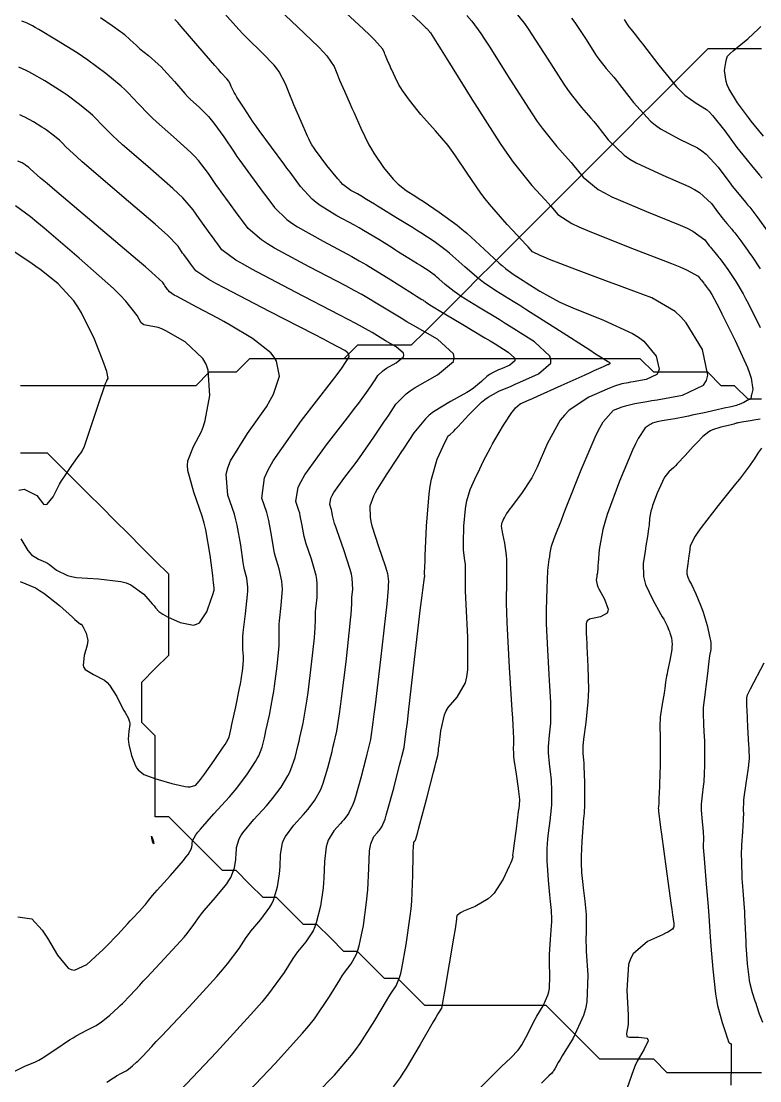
# Model space of a CAD drawing. Header units: metres. Extents: x 837475 to 838479, y 1189012 to 1191015.
# Drawn here: x 837510.2 to 837565, y 1190522.4 to 1190601 of the extents above; entities that cross this region are included whole.
import ezdxf

# ---------------------------------------------------------------- set-up
doc = ezdxf.new("R2010")
doc.units = ezdxf.units.M
doc.header["$LTSCALE"] = 0.3
for name, color, linetype in [('COTAS 10', 1, 'Continuous'), ('COTAS INT', 252, 'Continuous'), ('DRENAJE', 5, 'Continuous')]:
    doc.layers.add(name, color=color, linetype=linetype)

msp = doc.modelspace()

# ---------------------------------------------------------------- linework, layer by layer
at = {"layer": 'COTAS 10'}
for points, elevation in [([(837544.258, 1190521.907), (837545.322, 1190522.965), (837545.573, 1190523.209), (837545.806, 1190523.433), (837546.49, 1190524.068), (837547.025, 1190524.645), (837547.164, 1190524.832), (837547.298, 1190525.031), (837547.748, 1190525.848), (837548.18, 1190526.715), (837548.302, 1190526.945), (837548.426, 1190527.17), (837548.883, 1190527.948), (837549.243, 1190528.74), (837549.306, 1190528.975), (837549.353, 1190529.216), (837549.386, 1190530.144), (837549.351, 1190531.153), (837549.354, 1190531.445), (837549.362, 1190531.743), (837549.439, 1190532.868), (837549.516, 1190533.905), (837549.526, 1190534.148), (837549.53, 1190534.372), (837549.5, 1190535.02), (837549.428, 1190535.683), (837549.405, 1190535.916), (837549.381, 1190536.17), (837549.283, 1190537.267), (837549.205, 1190538.381), (837549.193, 1190538.646), (837549.185, 1190538.892), (837549.192, 1190539.623), (837549.245, 1190540.305), (837549.266, 1190540.52), (837549.291, 1190540.746), (837549.402, 1190541.658), (837549.503, 1190542.602), (837549.52, 1190542.849), (837549.533, 1190543.089), (837549.541, 1190543.904), (837549.5, 1190544.683), (837549.481, 1190544.9), (837549.459, 1190545.118), (837549.355, 1190545.912), (837549.28, 1190546.722), (837549.277, 1190546.951), (837549.281, 1190547.181), (837549.358, 1190548.028), (837549.448, 1190548.922), (837549.461, 1190549.182), (837549.469, 1190549.447), (837549.451, 1190550.447), (837549.384, 1190551.677), (837549.36, 1190552.087), (837549.335, 1190552.526), (837549.225, 1190554.362), (837549.142, 1190556.3), (837549.134, 1190556.805), (837549.131, 1190557.294), (837549.173, 1190558.945), (837549.246, 1190560.216), (837549.264, 1190560.467), (837549.28, 1190560.673), (837549.329, 1190561.051), (837549.366, 1190561.183), (837549.374, 1190561.234), (837549.382, 1190561.292), (837549.405, 1190561.554), (837549.473, 1190561.931), (837549.509, 1190562.062), (837549.554, 1190562.205), (837549.777, 1190562.814), (837550.238, 1190563.983), (837550.432, 1190564.478), (837550.655, 1190565.047), (837551.701, 1190567.723), (837552.822, 1190570.322), (837553.092, 1190570.843), (837553.345, 1190571.279), (837554.115, 1190572.133), (837554.755, 1190572.388), (837554.927, 1190572.446), (837555.096, 1190572.497), (837555.687, 1190572.635), (837556.58, 1190572.79), (837556.94, 1190572.853), (837557.348, 1190572.924), (837559.23, 1190573.254), (837560.795, 1190574.01), (837561.005, 1190574.351), (837561.117, 1190574.748), (837560.714, 1190576.659), (837559.507, 1190578.631), (837559.113, 1190579.068), (837558.694, 1190579.458), (837556.962, 1190580.47), (837554.948, 1190581.219), (837554.351, 1190581.442), (837553.736, 1190581.672), (837551.37, 1190582.562), (837549.361, 1190583.334), (837548.971, 1190583.49), (837548.653, 1190583.621), (837548.104, 1190583.886), (837547.767, 1190584.262), (837547.582, 1190584.463), (837547.357, 1190584.706), (837546.213, 1190585.933), (837544.906, 1190587.428), (837544.579, 1190587.839), (837544.266, 1190588.25), (837543.26, 1190589.725), (837542.345, 1190591.103), (837542.089, 1190591.453), (837541.833, 1190591.788), (837540.899, 1190592.886), (837540.031, 1190593.845), (837539.815, 1190594.094), (837539.61, 1190594.335), (837538.96, 1190595.144), (837538.445, 1190595.869), (837538.324, 1190596.058), (837538.214, 1190596.24), (837537.896, 1190596.855), (837537.657, 1190597.399), (837537.596, 1190597.537), (837537.537, 1190597.67), (837537.343, 1190598.103), (837537.181, 1190598.473), (837537.143, 1190598.565), (837537.106, 1190598.653), (837536.997, 1190598.934), (837536.371, 1190599.64), (837536.008, 1190599.995), (837535.564, 1190600.42), (837533.276, 1190602.533)], 1560), ([(837516.511, 1190522.269), (837516.998, 1190522.602), (837517.12, 1190522.678), (837517.237, 1190522.748), (837517.61, 1190522.942), (837517.94, 1190523.116), (837518.029, 1190523.172), (837518.118, 1190523.232), (837518.429, 1190523.478), (837518.726, 1190523.75), (837518.805, 1190523.827), (837518.883, 1190523.903), (837519.152, 1190524.184), (837519.842, 1190524.921), (837520.184, 1190525.285), (837520.592, 1190525.719), (837522.611, 1190527.862), (837524.669, 1190530.106), (837525.101, 1190530.602), (837525.474, 1190531.044), (837526.323, 1190532.19), (837526.85, 1190533.002), (837527.019, 1190533.234), (837527.199, 1190533.468), (837527.935, 1190534.339), (837528.614, 1190535.252), (837528.758, 1190535.513), (837528.883, 1190535.777), (837529.176, 1190536.762), (837529.313, 1190537.744), (837529.34, 1190538.007), (837529.362, 1190538.266), (837529.4, 1190539.168), (837529.557, 1190540.035), (837529.654, 1190540.271), (837529.773, 1190540.506), (837530.399, 1190541.344), (837531.108, 1190542.131), (837531.281, 1190542.334), (837531.443, 1190542.531), (837531.942, 1190543.19), (837532.355, 1190543.936), (837532.462, 1190544.189), (837532.567, 1190544.461), (837532.918, 1190545.61), (837533.22, 1190546.802), (837533.293, 1190547.102), (837533.361, 1190547.389), (837533.569, 1190548.316), (837533.784, 1190549.618), (837533.856, 1190550.141), (837533.934, 1190550.735), (837534.261, 1190553.468), (837534.548, 1190556.071), (837534.6, 1190556.584), (837534.641, 1190557.005), (837534.691, 1190557.773), (837534.686, 1190558.043), (837534.693, 1190558.151), (837534.703, 1190558.272), (837534.769, 1190558.828), (837534.72, 1190559.675), (837534.658, 1190559.98), (837534.574, 1190560.316), (837534.098, 1190561.783), (837533.597, 1190563.188), (837533.498, 1190563.485), (837533.416, 1190563.741), (837533.263, 1190564.332), (837533.206, 1190564.657), (837533.185, 1190564.745), (837533.16, 1190564.833), (837533.052, 1190565.144), (837533.135, 1190565.624), (837533.232, 1190565.819), (837533.361, 1190566.041), (837534.093, 1190567.066), (837535.008, 1190568.266), (837535.253, 1190568.599), (837535.493, 1190568.932), (837536.329, 1190570.136), (837537.072, 1190571.245), (837537.254, 1190571.519), (837537.425, 1190571.778), (837537.959, 1190572.591), (837538.716, 1190573.36), (837539.028, 1190573.591), (837539.385, 1190573.83), (837541.046, 1190574.758), (837542.232, 1190575.76), (837542.29, 1190576.046), (837542.231, 1190576.335), (837541.039, 1190577.41), (837539.228, 1190578.444), (837538.778, 1190578.708), (837538.351, 1190578.962), (837536.997, 1190579.796), (837535.423, 1190580.724), (837534.858, 1190581.036), (837534.237, 1190581.373), (837531.529, 1190582.788), (837528.964, 1190584.178), (837528.434, 1190584.499), (837527.982, 1190584.791), (837527, 1190585.617), (837526.498, 1190586.297), (837526.348, 1190586.499), (837526.195, 1190586.706), (837525.603, 1190587.501), (837524.989, 1190588.347), (837524.821, 1190588.586), (837524.654, 1190588.827), (837524.059, 1190589.715), (837523.304, 1190590.679), (837523.036, 1190590.967), (837522.743, 1190591.265), (837521.471, 1190592.419), (837520.194, 1190593.541), (837519.897, 1190593.818), (837519.625, 1190594.081), (837518.847, 1190594.911), (837518.103, 1190595.699), (837517.851, 1190595.935), (837517.581, 1190596.179), (837516.44, 1190597.124), (837515.106, 1190598.113), (837514.713, 1190598.383), (837514.309, 1190598.653), (837512.767, 1190599.615), (837511.457, 1190600.388), (837511.2, 1190600.538), (837510.989, 1190600.66), (837510.61, 1190600.868), (837510.344, 1190600.968), (837510.205, 1190601.021)], 1550), ([(837554.896, 1190601.135), (837555.141, 1190600.754), (837555.199, 1190600.669), (837555.253, 1190600.593), (837555.414, 1190600.392), (837555.81, 1190599.899), (837556.013, 1190599.639), (837556.256, 1190599.325), (837557.469, 1190597.744), (837558.793, 1190596.139), (837559.106, 1190595.81), (837559.395, 1190595.531), (837560.246, 1190594.941), (837560.997, 1190594.463), (837561.224, 1190594.255), (837561.46, 1190594.014), (837562.378, 1190592.869), (837563.269, 1190591.649), (837563.488, 1190591.361), (837563.694, 1190591.095), (837564.337, 1190590.312), (837564.948, 1190589.584), (837565.134, 1190589.353)], 1570), ([(837509.984, 1190566.199), (837510.386, 1190566.271), (837511.317, 1190565.813), (837511.824, 1190565.179), (837511.958, 1190565.139), (837512.089, 1190565.158), (837512.538, 1190565.718), (837513.012, 1190566.649), (837513.159, 1190566.902), (837513.314, 1190567.153), (837513.927, 1190568.043), (837514.471, 1190568.796), (837514.582, 1190568.961), (837514.675, 1190569.107), (837514.865, 1190569.476), (837515.032, 1190569.989), (837515.11, 1190570.226), (837515.202, 1190570.504), (837515.65, 1190571.848), (837516.095, 1190573.176), (837516.185, 1190573.444), (837516.261, 1190573.669), (837516.415, 1190574.119), (837516.481, 1190574.277), (837516.501, 1190574.318), (837516.522, 1190574.357), (837516.604, 1190574.486), (837516.501, 1190575.008), (837516.405, 1190575.295), (837516.28, 1190575.643), (837515.586, 1190577.412), (837514.636, 1190579.363), (837514.35, 1190579.825), (837514.055, 1190580.253), (837512.905, 1190581.518), (837511.631, 1190582.541), (837511.256, 1190582.818), (837510.873, 1190583.091), (837509.409, 1190584.052)], 1540)]:
    msp.add_lwpolyline(points, dxfattribs=dict(at, elevation=elevation))
at = {"layer": 'COTAS INT'}
for points, elevation in [([(837532.087, 1190521.456), (837533.393, 1190522.787), (837534.661, 1190524.266), (837534.991, 1190524.7), (837535.312, 1190525.145), (837536.396, 1190526.843), (837537.263, 1190528.313), (837537.448, 1190528.614), (837537.609, 1190528.871), (837537.989, 1190529.416), (837538.239, 1190530.036), (837538.318, 1190530.341), (837538.401, 1190530.702), (837538.735, 1190532.484), (837539.028, 1190534.584), (837539.085, 1190535.146), (837539.132, 1190535.7), (837539.213, 1190537.629), (837539.235, 1190539.147), (837539.244, 1190539.442), (837539.255, 1190539.682), (837539.303, 1190540.098), (837539.354, 1190540.155), (837539.367, 1190540.17), (837539.378, 1190540.184), (837539.415, 1190540.232), (837539.561, 1190540.736), (837539.643, 1190541.037), (837539.742, 1190541.41), (837540.247, 1190543.34), (837540.75, 1190545.28), (837540.848, 1190545.659), (837540.928, 1190545.969), (837541.066, 1190546.514), (837541.112, 1190546.854), (837541.134, 1190547.033), (837541.159, 1190547.25), (837541.286, 1190548.343), (837541.565, 1190549.538), (837541.687, 1190549.819), (837541.829, 1190550.079), (837542.504, 1190550.838), (837543.115, 1190551.898), (837543.216, 1190552.347), (837543.288, 1190552.865), (837543.305, 1190555.296), (837543.172, 1190557.734), (837543.149, 1190558.254), (837543.133, 1190558.708), (837543.126, 1190559.79), (837543.135, 1190560.392), (837543.128, 1190560.543), (837543.118, 1190560.688), (837543.05, 1190561.152), (837542.986, 1190561.771), (837542.979, 1190562.014), (837542.977, 1190562.287), (837543.007, 1190563.528), (837543.116, 1190564.826), (837543.164, 1190565.134), (837543.219, 1190565.419), (837543.479, 1190566.267), (837543.819, 1190567.017), (837543.924, 1190567.242), (837544.033, 1190567.474), (837544.467, 1190568.374), (837544.977, 1190569.359), (837545.134, 1190569.644), (837545.299, 1190569.935), (837545.951, 1190571.034), (837546.563, 1190571.966), (837546.702, 1190572.153), (837546.828, 1190572.309), (837547.174, 1190572.613), (837547.799, 1190572.883), (837548.102, 1190573.018), (837548.46, 1190573.179), (837550.223, 1190573.974), (837551.999, 1190574.778), (837552.366, 1190574.944), (837552.678, 1190575.085), (837553.355, 1190575.39), (837553.617, 1190575.506), (837553.667, 1190575.528), (837553.708, 1190575.546), (837553.779, 1190575.576), (837553.792, 1190575.578), (837553.797, 1190575.579), (837553.803, 1190575.58), (837553.831, 1190575.585), (837553.854, 1190575.596), (837553.857, 1190575.601), (837553.859, 1190575.607), (837553.853, 1190575.635), (837553.826, 1190575.668), (837553.815, 1190575.676), (837553.801, 1190575.685), (837553.739, 1190575.713), (837553.136, 1190576.085), (837552.782, 1190576.309), (837552.347, 1190576.587), (837550.1, 1190578.028), (837547.686, 1190579.571), (837547.145, 1190579.914), (837546.66, 1190580.219), (837545.37, 1190581.012), (837544.453, 1190581.62), (837544.203, 1190581.808), (837543.955, 1190582.004), (837543.072, 1190582.785), (837542.192, 1190583.581), (837541.945, 1190583.786), (837541.697, 1190583.985), (837540.791, 1190584.651), (837539.801, 1190585.308), (837539.5, 1190585.501), (837539.187, 1190585.699), (837537.963, 1190586.456), (837536.839, 1190587.14), (837536.59, 1190587.293), (837536.368, 1190587.43), (837535.79, 1190587.79), (837535.365, 1190588.049), (837535.239, 1190588.121), (837535.109, 1190588.193), (837534.613, 1190588.457), (837534.025, 1190588.902), (837533.838, 1190589.089), (837533.641, 1190589.303), (837532.841, 1190590.304), (837532.004, 1190591.442), (837531.895, 1190591.591), (837531.711, 1190591.84), (837531.581, 1190592.118), (837531.505, 1190592.285), (837531.411, 1190592.492), (837530.927, 1190593.567), (837530.384, 1190594.806), (837530.253, 1190595.116), (837530.131, 1190595.413), (837529.762, 1190596.367), (837529.306, 1190597.245), (837529.13, 1190597.493), (837528.933, 1190597.744), (837528.038, 1190598.67), (837526.949, 1190599.724), (837526.629, 1190600.055), (837526.301, 1190600.403), (837525.049, 1190601.804)], 1556), ([(837528.896, 1190602.255), (837530.657, 1190600.601), (837532.248, 1190599.082), (837532.569, 1190598.744), (837532.839, 1190598.442), (837533.379, 1190597.651), (837533.62, 1190597.03), (837533.7, 1190596.836), (837533.785, 1190596.633), (837534.142, 1190595.818), (837534.569, 1190594.863), (837534.699, 1190594.57), (837534.834, 1190594.266), (837535.361, 1190593.067), (837535.961, 1190591.844), (837536.14, 1190591.524), (837536.326, 1190591.213), (837537.048, 1190590.159), (837537.769, 1190589.289), (837537.955, 1190589.094), (837538.135, 1190588.919), (837538.732, 1190588.451), (837539.445, 1190587.999), (837539.696, 1190587.834), (837539.972, 1190587.651), (837541.164, 1190586.845), (837542.498, 1190585.865), (837542.863, 1190585.572), (837543.226, 1190585.27), (837544.521, 1190584.099), (837545.629, 1190583.064), (837545.873, 1190582.846), (837546.091, 1190582.659), (837546.655, 1190582.232), (837547.195, 1190581.9), (837547.398, 1190581.772), (837547.624, 1190581.629), (837548.635, 1190580.983), (837550.067, 1190580.197), (837550.559, 1190579.967), (837551.093, 1190579.73), (837553.365, 1190578.827), (837555.512, 1190577.843), (837555.968, 1190577.556), (837556.362, 1190577.262), (837557.283, 1190576.147), (837557.488, 1190575.178), (837557.431, 1190574.976), (837557.325, 1190574.803), (837556.53, 1190574.419), (837555.576, 1190574.252), (837555.369, 1190574.216), (837555.186, 1190574.184), (837554.733, 1190574.105), (837554.178, 1190573.922), (837553.931, 1190573.824), (837553.644, 1190573.705), (837552.271, 1190573.108), (837550.806, 1190572.138), (837550.461, 1190571.785), (837550.142, 1190571.396), (837549.209, 1190569.684), (837548.451, 1190567.927), (837548.243, 1190567.508), (837548.035, 1190567.12), (837547.288, 1190565.965), (837546.666, 1190565.151), (837546.536, 1190564.977), (837546.424, 1190564.826), (837546.175, 1190564.47), (837546.062, 1190564.281), (837546.036, 1190564.236), (837546.012, 1190564.194), (837545.945, 1190564.068), (837545.897, 1190563.968), (837545.885, 1190563.942), (837545.873, 1190563.917), (837545.835, 1190563.834), (837545.807, 1190563.74), (837545.8, 1190563.708), (837545.795, 1190563.674), (837545.783, 1190563.53), (837545.814, 1190563.239), (837545.836, 1190563.112), (837545.863, 1190562.966), (837546.01, 1190562.269), (837546.146, 1190561.355), (837546.166, 1190561.071), (837546.178, 1190560.773), (837546.161, 1190559.587), (837546.153, 1190557.81), (837546.171, 1190557.14), (837546.199, 1190556.392), (837546.373, 1190553.051), (837546.564, 1190549.902), (837546.601, 1190549.276), (837546.633, 1190548.757), (837546.69, 1190547.768), (837546.695, 1190547.485), (837546.693, 1190547.41), (837546.69, 1190547.336), (837546.664, 1190547.083), (837546.675, 1190546.635), (837546.694, 1190546.439), (837546.72, 1190546.211), (837546.874, 1190545.127), (837547.036, 1190544.057), (837547.067, 1190543.838), (837547.093, 1190543.653), (837547.136, 1190543.263), (837547.1, 1190542.824), (837547.075, 1190542.608), (837547.045, 1190542.35), (837546.882, 1190541.08), (837546.719, 1190539.843), (837546.663, 1190539.416), (837546.623, 1190539.113), (837546.624, 1190539.09), (837546.625, 1190539.077), (837546.627, 1190539.061), (837546.634, 1190538.979), (837546.529, 1190538.665), (837546.46, 1190538.504), (837546.373, 1190538.31), (837545.914, 1190537.341), (837545.247, 1190536.311), (837545.028, 1190536.079), (837544.795, 1190535.87), (837543.831, 1190535.309), (837542.979, 1190534.951), (837542.815, 1190534.871), (837542.684, 1190534.799), (837542.472, 1190534.605), (837542.468, 1190534.482), (837542.467, 1190534.455), (837542.466, 1190534.43), (837542.465, 1190534.362), (837542.382, 1190533.825), (837542.329, 1190533.504), (837542.264, 1190533.109), (837541.922, 1190531.058), (837541.574, 1190529.01), (837541.505, 1190528.616), (837541.448, 1190528.298), (837541.341, 1190527.774), (837541.079, 1190527.338), (837540.925, 1190527.075), (837540.735, 1190526.749), (837539.753, 1190525.06), (837538.711, 1190523.306), (837538.483, 1190522.941), (837538.281, 1190522.627), (837537.77, 1190521.927)], 1558), ([(837546.668, 1190601.877), (837547.493, 1190600.837), (837547.763, 1190600.456), (837548.051, 1190600.036), (837549.243, 1190598.184), (837550.421, 1190596.349), (837550.701, 1190595.94), (837550.961, 1190595.574), (837551.734, 1190594.608), (837552.429, 1190593.822), (837552.64, 1190593.569), (837552.86, 1190593.3), (837553.723, 1190592.201), (837554.903, 1190591.069), (837555.322, 1190590.78), (837555.782, 1190590.501), (837557.778, 1190589.581), (837559.705, 1190588.742), (837560.121, 1190588.514), (837560.486, 1190588.287), (837561.383, 1190587.484), (837561.901, 1190586.775), (837562.029, 1190586.608), (837562.148, 1190586.453), (837562.522, 1190585.997), (837562.878, 1190585.574), (837562.986, 1190585.439), (837563.099, 1190585.297), (837563.543, 1190584.72), (837564.052, 1190584.019), (837564.206, 1190583.799), (837564.366, 1190583.567), (837564.989, 1190582.634)], 1566), ([(837516.044, 1190601.275), (837516.913, 1190600.702), (837517.533, 1190600.254), (837517.682, 1190600.137), (837517.822, 1190600.022), (837518.248, 1190599.633), (837518.678, 1190599.227), (837518.82, 1190599.103), (837518.973, 1190598.973), (837519.606, 1190598.458), (837520.326, 1190597.828), (837520.532, 1190597.626), (837520.742, 1190597.411), (837521.525, 1190596.532), (837522.3, 1190595.652), (837522.504, 1190595.436), (837522.704, 1190595.233), (837523.389, 1190594.599), (837524.064, 1190593.927), (837524.258, 1190593.7), (837524.455, 1190593.454), (837525.188, 1190592.418), (837525.949, 1190591.282), (837526.163, 1190590.974), (837526.377, 1190590.668), (837527.162, 1190589.587), (837527.918, 1190588.571), (837528.114, 1190588.307), (837528.305, 1190588.049), (837528.947, 1190587.179), (837529.868, 1190586.295), (837530.236, 1190586.029), (837530.651, 1190585.753), (837532.557, 1190584.678), (837534.681, 1190583.549), (837535.235, 1190583.239), (837535.773, 1190582.93), (837537.593, 1190581.824), (837538.991, 1190580.933), (837539.265, 1190580.759), (837539.488, 1190580.616), (837539.885, 1190580.365), (837539.954, 1190580.323), (837539.972, 1190580.311), (837539.989, 1190580.3), (837540.045, 1190580.263), (837540.096, 1190580.226), (837540.11, 1190580.214), (837540.124, 1190580.203), (837540.174, 1190580.158), (837540.607, 1190579.886), (837540.862, 1190579.731), (837541.176, 1190579.542), (837542.801, 1190578.573), (837544.558, 1190577.521), (837544.955, 1190577.28), (837545.314, 1190577.062), (837546.29, 1190576.453), (837546.75, 1190576.022), (837546.783, 1190575.916), (837546.776, 1190575.814), (837546.411, 1190575.493), (837545.844, 1190575.24), (837545.71, 1190575.182), (837545.586, 1190575.129), (837545.22, 1190574.977), (837544.897, 1190574.796), (837544.801, 1190574.723), (837544.701, 1190574.64), (837544.317, 1190574.261), (837543.717, 1190573.768), (837543.481, 1190573.614), (837543.216, 1190573.451), (837542.011, 1190572.799), (837540.742, 1190572.015), (837540.437, 1190571.77), (837540.153, 1190571.511), (837539.295, 1190570.475), (837538.544, 1190569.326), (837538.327, 1190568.998), (837538.106, 1190568.665), (837537.276, 1190567.422), (837536.562, 1190566.28), (837536.415, 1190566.01), (837536.29, 1190565.76), (837536.019, 1190565.023), (837536.04, 1190564.197), (837536.098, 1190563.89), (837536.18, 1190563.55), (837536.667, 1190562.039), (837537.17, 1190560.585), (837537.263, 1190560.28), (837537.335, 1190560.018), (837537.424, 1190559.423), (837537.392, 1190559.149), (837537.387, 1190559.089), (837537.384, 1190559.037), (837537.386, 1190558.904), (837537.306, 1190558.042), (837537.252, 1190557.53), (837537.183, 1190556.899), (837536.816, 1190553.632), (837536.421, 1190550.267), (837536.335, 1190549.573), (837536.259, 1190548.984), (837536.068, 1190547.715), (837535.883, 1190546.916), (837535.811, 1190546.621), (837535.73, 1190546.295), (837535.361, 1190544.853), (837534.958, 1190543.444), (837534.856, 1190543.138), (837534.757, 1190542.869), (837534.433, 1190542.204), (837534.088, 1190541.749), (837533.976, 1190541.613), (837533.857, 1190541.472), (837533.367, 1190540.928), (837532.934, 1190540.232), (837532.85, 1190539.995), (837532.783, 1190539.739), (837532.671, 1190538.655), (837532.618, 1190537.411), (837532.588, 1190537.054), (837532.552, 1190536.691), (837532.363, 1190535.336), (837532.056, 1190534.086), (837531.945, 1190533.789), (837531.822, 1190533.513), (837531.286, 1190532.698), (837530.669, 1190531.936), (837530.496, 1190531.694), (837530.321, 1190531.439), (837529.68, 1190530.408), (837528.513, 1190528.823), (837528.006, 1190528.219), (837527.42, 1190527.544), (837524.638, 1190524.508), (837521.975, 1190521.684)], 1552), ([(837527.031, 1190521.57), (837529.015, 1190523.648), (837531.04, 1190525.905), (837531.498, 1190526.46), (837531.912, 1190526.984), (837533.038, 1190528.625), (837533.792, 1190529.876), (837533.972, 1190530.154), (837534.139, 1190530.403), (837534.638, 1190531.057), (837535.031, 1190531.775), (837535.132, 1190532.065), (837535.229, 1190532.394), (837535.549, 1190533.91), (837535.79, 1190535.638), (837535.837, 1190536.1), (837535.875, 1190536.555), (837535.942, 1190538.142), (837536.009, 1190539.443), (837536.047, 1190539.718), (837536.094, 1190539.957), (837536.335, 1190540.513), (837536.605, 1190540.813), (837536.671, 1190540.891), (837536.733, 1190540.966), (837536.924, 1190541.218), (837537.159, 1190541.802), (837537.249, 1190542.088), (837537.35, 1190542.427), (837537.804, 1190544.096), (837538.24, 1190545.788), (837538.33, 1190546.14), (837538.405, 1190546.442), (837538.567, 1190547.115), (837538.732, 1190548.324), (837538.81, 1190548.965), (837538.902, 1190549.738), (837539.352, 1190553.633), (837539.792, 1190557.464), (837539.878, 1190558.197), (837539.948, 1190558.787), (837540.073, 1190559.733), (837540.091, 1190559.764), (837540.094, 1190559.777), (837540.096, 1190559.792), (837540.096, 1190559.863), (837540.092, 1190559.934), (837540.092, 1190559.949), (837540.091, 1190559.962), (837540.091, 1190560.02), (837540.089, 1190560.034), (837540.109, 1190560.577), (837540.123, 1190560.915), (837540.14, 1190561.334), (837540.231, 1190563.527), (837540.424, 1190565.947), (837540.505, 1190566.509), (837540.599, 1190567.025), (837541.035, 1190568.5), (837541.465, 1190569.464), (837541.554, 1190569.658), (837541.629, 1190569.821), (837541.792, 1190570.145), (837541.869, 1190570.248), (837541.891, 1190570.271), (837541.912, 1190570.292), (837541.991, 1190570.347), (837542.251, 1190570.593), (837542.387, 1190570.734), (837542.55, 1190570.907), (837543.37, 1190571.793), (837544.321, 1190572.729), (837544.567, 1190572.933), (837544.805, 1190573.113), (837545.602, 1190573.562), (837546.507, 1190573.935), (837546.814, 1190574.067), (837547.145, 1190574.212), (837548.544, 1190574.836), (837549.446, 1190575.629), (837549.464, 1190575.88), (837549.381, 1190576.143), (837548.246, 1190577.207), (837546.519, 1190578.304), (837546.063, 1190578.589), (837545.617, 1190578.865), (837544.086, 1190579.792), (837542.815, 1190580.581), (837542.533, 1190580.77), (837542.281, 1190580.945), (837541.623, 1190581.472), (837541.158, 1190581.892), (837541.028, 1190582), (837540.897, 1190582.105), (837540.418, 1190582.457), (837539.895, 1190582.804), (837539.736, 1190582.906), (837539.571, 1190583.011), (837538.924, 1190583.411), (837538.164, 1190583.878), (837537.927, 1190584.026), (837537.68, 1190584.181), (837536.691, 1190584.807), (837535.569, 1190585.489), (837535.237, 1190585.68), (837534.895, 1190585.871), (837533.585, 1190586.567), (837532.338, 1190587.327), (837532.037, 1190587.559), (837531.755, 1190587.799), (837530.894, 1190588.742), (837530.112, 1190589.801), (837529.88, 1190590.114), (837529.641, 1190590.437), (837528.721, 1190591.674), (837527.822, 1190592.902), (837527.597, 1190593.219), (837527.382, 1190593.525), (837526.691, 1190594.548), (837526.167, 1190595.379), (837526.057, 1190595.564), (837525.962, 1190595.731), (837525.748, 1190596.171), (837525.628, 1190596.45), (837525.592, 1190596.514), (837525.556, 1190596.573), (837525.419, 1190596.739), (837525.003, 1190597.192), (837524.792, 1190597.432), (837524.538, 1190597.721), (837523.275, 1190599.178), (837522.019, 1190600.625), (837521.769, 1190600.908), (837521.563, 1190601.14)], 1554), ([(837539.086, 1190601.561), (837539.807, 1190600.9), (837539.887, 1190600.82), (837539.908, 1190600.798), (837539.93, 1190600.776), (837540.005, 1190600.696), (837540.077, 1190600.622), (837540.097, 1190600.603), (837540.116, 1190600.584), (837540.185, 1190600.524), (837540.244, 1190600.473), (837540.258, 1190600.461), (837540.27, 1190600.45), (837540.305, 1190600.416), (837540.336, 1190600.381), (837540.345, 1190600.369), (837540.355, 1190600.356), (837540.396, 1190600.302), (837540.442, 1190600.242), (837540.455, 1190600.225), (837540.469, 1190600.208), (837540.522, 1190600.147), (837541.026, 1190599.356), (837541.325, 1190598.879), (837541.691, 1190598.29), (837543.589, 1190595.232), (837545.702, 1190591.945), (837546.204, 1190591.211), (837546.67, 1190590.555), (837548.053, 1190588.825), (837549.047, 1190587.745), (837549.268, 1190587.498), (837549.465, 1190587.275), (837549.977, 1190586.658), (837551.013, 1190585.999), (837551.539, 1190585.75), (837552.169, 1190585.471), (837555.31, 1190584.221), (837558.412, 1190583.02), (837559.017, 1190582.772), (837559.513, 1190582.56), (837560.388, 1190582.1), (837560.533, 1190581.901), (837560.569, 1190581.854), (837560.603, 1190581.81), (837560.708, 1190581.683), (837560.807, 1190581.564), (837560.838, 1190581.526), (837560.869, 1190581.486), (837560.994, 1190581.324), (837561.137, 1190581.128), (837561.18, 1190581.066), (837561.225, 1190581.001), (837561.4, 1190580.739), (837561.777, 1190580.044), (837561.949, 1190579.706), (837562.151, 1190579.304), (837563.125, 1190577.327), (837564.037, 1190575.314), (837564.2, 1190574.889), (837564.325, 1190574.522), (837564.45, 1190573.676), (837564.35, 1190573.289), (837564.331, 1190573.211), (837564.317, 1190573.146), (837564.3, 1190573.018), (837564.302, 1190572.981), (837564.299, 1190572.974), (837564.295, 1190572.968), (837564.27, 1190572.955), (837564.239, 1190572.95), (837564.232, 1190572.948), (837564.225, 1190572.947), (837564.203, 1190572.944), (837564.124, 1190572.907), (837564.082, 1190572.886), (837564.03, 1190572.859), (837563.766, 1190572.721), (837563.428, 1190572.566), (837563.33, 1190572.53), (837563.229, 1190572.496), (837562.849, 1190572.396), (837562.319, 1190572.282), (837562.123, 1190572.239), (837561.907, 1190572.192), (837560.951, 1190571.981), (837559.933, 1190571.762), (837559.678, 1190571.71), (837559.433, 1190571.661), (837558.647, 1190571.513), (837558.012, 1190571.402), (837557.864, 1190571.376), (837557.728, 1190571.353), (837557.336, 1190571.284), (837557.01, 1190571.181), (837556.915, 1190571.135), (837556.819, 1190571.082), (837556.455, 1190570.828), (837555.934, 1190570.037), (837555.739, 1190569.645), (837555.521, 1190569.178), (837554.549, 1190566.87), (837553.637, 1190564.39), (837553.457, 1190563.815), (837553.308, 1190563.289), (837553.032, 1190561.795), (837552.97, 1190560.816), (837552.956, 1190560.616), (837552.943, 1190560.445), (837552.907, 1190560.084), (837552.878, 1190559.905), (837552.87, 1190559.85), (837552.861, 1190559.792), (837552.826, 1190559.561), (837552.897, 1190559.189), (837552.954, 1190559.041), (837553.028, 1190558.874), (837553.433, 1190558.11), (837553.701, 1190557.37), (837553.689, 1190557.218), (837553.639, 1190557.089), (837553.148, 1190556.813), (837552.546, 1190556.691), (837552.427, 1190556.658), (837552.329, 1190556.626), (837552.145, 1190556.515), (837552.105, 1190556.395), (837552.096, 1190556.358), (837552.089, 1190556.319), (837552.072, 1190556.164), (837552.068, 1190555.987), (837552.068, 1190555.934), (837552.069, 1190555.88), (837552.078, 1190555.673), (837552.106, 1190555.15), (837552.119, 1190554.897), (837552.135, 1190554.598), (837552.211, 1190553.126), (837552.242, 1190551.408), (837552.229, 1190550.954), (837552.207, 1190550.508), (837552.051, 1190548.974), (837551.887, 1190547.727), (837551.86, 1190547.462), (837551.84, 1190547.233), (837551.837, 1190546.696), (837551.883, 1190546.178), (837551.895, 1190545.961), (837551.907, 1190545.712), (837551.946, 1190544.546), (837551.966, 1190543.355), (837551.965, 1190543.09), (837551.961, 1190542.854), (837551.922, 1190542.236), (837551.862, 1190541.65), (837551.845, 1190541.434), (837551.827, 1190541.194), (837551.761, 1190540.133), (837551.715, 1190539.043), (837551.711, 1190538.785), (837551.71, 1190538.546), (837551.737, 1190537.84), (837551.803, 1190537.157), (837551.827, 1190536.933), (837551.854, 1190536.693), (837551.971, 1190535.698), (837552.068, 1190534.707), (837552.081, 1190534.469), (837552.089, 1190534.247), (837552.072, 1190533.579), (837552.058, 1190532.719), (837552.068, 1190532.377), (837552.085, 1190531.99), (837552.196, 1190530.216), (837552.124, 1190528.24), (837552.025, 1190527.726), (837551.891, 1190527.226), (837551.124, 1190525.539), (837550.31, 1190524.221), (837550.147, 1190523.954), (837550.012, 1190523.73), (837549.75, 1190523.274), (837549.66, 1190523.11), (837549.633, 1190523.07), (837549.605, 1190523.033), (837549.498, 1190522.918), (837549.318, 1190522.747), (837549.244, 1190522.675), (837549.16, 1190522.592), (837548.77, 1190522.202)], 1562), ([(837543.23, 1190601.431), (837543.595, 1190601.012), (837544.26, 1190600.097), (837544.544, 1190599.668), (837544.871, 1190599.163), (837546.416, 1190596.708), (837548.062, 1190594.147), (837548.453, 1190593.576), (837548.816, 1190593.065), (837549.893, 1190591.717), (837550.738, 1190590.783), (837550.954, 1190590.533), (837551.162, 1190590.287), (837551.85, 1190589.429), (837552.958, 1190588.534), (837553.431, 1190588.265), (837553.976, 1190587.986), (837556.544, 1190586.901), (837559.058, 1190585.881), (837559.569, 1190585.643), (837560, 1190585.424), (837560.885, 1190584.792), (837561.217, 1190584.338), (837561.299, 1190584.231), (837561.376, 1190584.132), (837561.615, 1190583.84), (837561.842, 1190583.569), (837561.912, 1190583.483), (837561.984, 1190583.392), (837562.268, 1190583.022), (837562.594, 1190582.574), (837562.693, 1190582.432), (837562.795, 1190582.284), (837563.194, 1190581.687), (837563.727, 1190580.773), (837563.913, 1190580.425), (837564.116, 1190580.037), (837564.989, 1190578.29)], 1564), ([(837550.982, 1190601.245), (837551.231, 1190600.909), (837552.069, 1190599.659), (837552.781, 1190598.551), (837552.95, 1190598.304), (837553.107, 1190598.083), (837553.574, 1190597.5), (837554.119, 1190596.86), (837554.327, 1190596.604), (837554.558, 1190596.312), (837555.596, 1190594.972), (837556.848, 1190593.604), (837557.214, 1190593.295), (837557.589, 1190593.016), (837559.012, 1190592.261), (837560.351, 1190591.603), (837560.673, 1190591.384), (837560.973, 1190591.151), (837561.88, 1190590.177), (837562.585, 1190589.212), (837562.758, 1190588.984), (837562.921, 1190588.774), (837563.429, 1190588.155), (837563.913, 1190587.579), (837564.06, 1190587.396), (837564.161, 1190587.271), (837564.214, 1190587.203), (837564.817, 1190586.418), (837565.51, 1190585.465)], 1568), ([(837565.244, 1190592.469), (837564.534, 1190593.322), (837564.327, 1190593.584), (837564.116, 1190593.859), (837563.315, 1190594.946), (837562.662, 1190596.022), (837562.545, 1190596.29), (837562.454, 1190596.545), (837562.354, 1190597.356), (837562.434, 1190597.958), (837562.456, 1190598.081), (837562.479, 1190598.186), (837562.562, 1190598.407), (837562.642, 1190598.499), (837562.663, 1190598.522), (837562.683, 1190598.544), (837562.752, 1190598.616), (837562.993, 1190598.824), (837563.122, 1190598.931), (837563.278, 1190599.061), (837564.066, 1190599.711), (837564.868, 1190600.436), (837565.033, 1190600.613)], 1572), ([(837509.586, 1190523.03), (837510.419, 1190523.448), (837511.216, 1190523.772), (837511.462, 1190523.901), (837511.719, 1190524.048), (837512.739, 1190524.722), (837513.753, 1190525.415), (837514.007, 1190525.574), (837514.249, 1190525.719), (837515.026, 1190526.124), (837515.713, 1190526.484), (837515.899, 1190526.601), (837516.083, 1190526.726), (837516.731, 1190527.238), (837517.348, 1190527.805), (837517.513, 1190527.964), (837517.675, 1190528.123), (837518.236, 1190528.708), (837518.956, 1190529.483), (837519.218, 1190529.763), (837519.507, 1190530.071), (837520.774, 1190531.419), (837521.989, 1190532.743), (837522.244, 1190533.036), (837522.464, 1190533.297), (837522.965, 1190533.973), (837523.378, 1190534.565), (837523.543, 1190534.774), (837523.729, 1190535.001), (837524.584, 1190535.98), (837525.406, 1190536.99), (837525.571, 1190537.237), (837525.71, 1190537.469), (837525.99, 1190538.188), (837526.075, 1190538.798), (837526.091, 1190538.961), (837526.105, 1190539.121), (837526.128, 1190539.681), (837526.331, 1190540.33), (837526.457, 1190540.548), (837526.613, 1190540.781), (837527.431, 1190541.759), (837528.359, 1190542.789), (837528.585, 1190543.055), (837528.798, 1190543.313), (837529.452, 1190544.175), (837529.953, 1190545.003), (837530.069, 1190545.239), (837530.175, 1190545.478), (837530.475, 1190546.366), (837530.71, 1190547.31), (837530.775, 1190547.583), (837530.839, 1190547.863), (837531.071, 1190548.917), (837531.309, 1190550.253), (837531.377, 1190550.709), (837531.446, 1190551.204), (837531.706, 1190553.304), (837531.913, 1190555.244), (837531.949, 1190555.637), (837531.976, 1190555.968), (837531.996, 1190556.643), (837531.989, 1190557.05), (837531.999, 1190557.212), (837532.015, 1190557.395), (837532.114, 1190558.233), (837532.13, 1190559.263), (837532.094, 1190559.567), (837532.04, 1190559.88), (837531.695, 1190561.078), (837531.308, 1190562.226), (837531.226, 1190562.507), (837531.155, 1190562.772), (837530.994, 1190563.597), (837530.869, 1190564.308), (837530.821, 1190564.502), (837530.768, 1190564.694), (837530.53, 1190565.374), (837530.713, 1190566.427), (837530.925, 1190566.855), (837531.208, 1190567.34), (837532.811, 1190569.584), (837534.539, 1190571.801), (837534.899, 1190572.27), (837535.209, 1190572.676), (837535.901, 1190573.62), (837536.23, 1190574.111), (837536.31, 1190574.233), (837536.386, 1190574.347), (837536.622, 1190574.707), (837536.958, 1190575.048), (837537.096, 1190575.15), (837537.254, 1190575.256), (837537.99, 1190575.667), (837538.515, 1190576.111), (837538.541, 1190576.238), (837538.514, 1190576.366), (837537.986, 1190576.842), (837537.185, 1190577.3), (837536.985, 1190577.417), (837536.796, 1190577.529), (837536.196, 1190577.899), (837534.997, 1190578.566), (837534.431, 1190578.866), (837533.762, 1190579.217), (837530.501, 1190580.898), (837527.277, 1190582.603), (837526.633, 1190582.969), (837526.096, 1190583.288), (837525.053, 1190584.055), (837524.69, 1190584.546), (837524.583, 1190584.691), (837524.472, 1190584.841), (837524.045, 1190585.414), (837523.601, 1190586.025), (837523.48, 1190586.197), (837523.36, 1190586.371), (837522.93, 1190587.013), (837522.154, 1190587.904), (837521.815, 1190588.235), (837521.422, 1190588.604), (837519.553, 1190590.239), (837517.684, 1190591.848), (837517.291, 1190592.2), (837516.95, 1190592.51), (837516.169, 1190593.291), (837515.649, 1190593.841), (837515.474, 1190594.006), (837515.285, 1190594.176), (837514.489, 1190594.837), (837513.557, 1190595.527), (837513.282, 1190595.716), (837513, 1190595.904), (837511.923, 1190596.576), (837510.943, 1190597.137), (837510.723, 1190597.255), (837510.525, 1190597.358), (837509.993, 1190597.592)], 1548), ([(837509.909, 1190534.534), (837510.958, 1190534.387), (837511.706, 1190533.547), (837511.912, 1190533.266), (837512.118, 1190532.965), (837512.858, 1190531.7), (837513.64, 1190530.739), (837513.873, 1190530.629), (837514.112, 1190530.587), (837515.033, 1190530.998), (837515.971, 1190531.859), (837516.221, 1190532.101), (837516.467, 1190532.343), (837517.32, 1190533.232), (837518.071, 1190534.045), (837518.252, 1190534.24), (837518.421, 1190534.423), (837518.938, 1190534.975), (837519.309, 1190535.38), (837519.387, 1190535.469), (837519.454, 1190535.549), (837519.607, 1190535.756), (837519.907, 1190536.129), (837520.067, 1190536.313), (837520.259, 1190536.533), (837521.232, 1190537.621), (837522.197, 1190538.729), (837522.385, 1190538.961), (837522.538, 1190539.161), (837522.803, 1190539.614), (837522.836, 1190539.851), (837522.843, 1190539.914), (837522.848, 1190539.977), (837522.857, 1190540.194), (837523.104, 1190540.626), (837523.26, 1190540.824), (837523.453, 1190541.056), (837524.463, 1190542.175), (837525.611, 1190543.448), (837525.89, 1190543.777), (837526.152, 1190544.096), (837526.961, 1190545.161), (837527.551, 1190546.07), (837527.675, 1190546.29), (837527.783, 1190546.495), (837528.032, 1190547.123), (837528.2, 1190547.817), (837528.256, 1190548.064), (837528.317, 1190548.336), (837528.572, 1190549.517), (837528.833, 1190550.887), (837528.898, 1190551.277), (837528.959, 1190551.673), (837529.152, 1190553.14), (837529.278, 1190554.416), (837529.298, 1190554.691), (837529.311, 1190554.931), (837529.301, 1190555.513), (837529.292, 1190556.057), (837529.306, 1190556.273), (837529.326, 1190556.518), (837529.458, 1190557.637), (837529.541, 1190558.851), (837529.53, 1190559.154), (837529.505, 1190559.444), (837529.292, 1190560.372), (837529.018, 1190561.263), (837528.954, 1190561.528), (837528.895, 1190561.803), (837528.724, 1190562.862), (837528.531, 1190563.959), (837528.457, 1190564.258), (837528.376, 1190564.554), (837528.008, 1190565.604), (837528.205, 1190567.121), (837528.478, 1190567.711), (837528.847, 1190568.375), (837530.968, 1190571.388), (837533.178, 1190574.236), (837533.601, 1190574.796), (837533.943, 1190575.257), (837534.5, 1190576.096), (837534.463, 1190576.287), (837534.43, 1190576.338), (837534.389, 1190576.39), (837534.16, 1190576.572), (837533.127, 1190577.125), (837532.579, 1190577.41), (837531.917, 1190577.752), (837528.581, 1190579.464), (837525.26, 1190581.197), (837524.608, 1190581.553), (837524.073, 1190581.854), (837523.106, 1190582.492), (837522.883, 1190582.794), (837522.817, 1190582.883), (837522.748, 1190582.975), (837522.486, 1190583.328), (837522.214, 1190583.703), (837522.139, 1190583.809), (837522.065, 1190583.916), (837521.801, 1190584.31), (837521.003, 1190585.129), (837520.593, 1190585.503), (837520.1, 1190585.942), (837517.636, 1190588.06), (837515.174, 1190590.156), (837514.684, 1190590.581), (837514.276, 1190590.939), (837513.491, 1190591.671), (837513.196, 1190591.983), (837513.096, 1190592.077), (837512.989, 1190592.174), (837512.537, 1190592.549), (837512.007, 1190592.941), (837511.851, 1190593.048), (837511.691, 1190593.155), (837511.079, 1190593.537), (837510.43, 1190593.886), (837510.246, 1190593.973), (837510.06, 1190594.055)], 1546), ([(837510.089, 1190559.436), (837511.211, 1190558.953), (837511.526, 1190558.769), (837511.844, 1190558.563), (837513.005, 1190557.638), (837513.958, 1190556.779), (837514.144, 1190556.615), (837514.296, 1190556.483), (837514.563, 1190556.274), (837514.605, 1190556.268), (837514.615, 1190556.265), (837514.624, 1190556.261), (837514.65, 1190556.24), (837514.713, 1190556.126), (837514.745, 1190556.064), (837514.783, 1190555.988), (837514.973, 1190555.601), (837515.093, 1190555.056), (837515.088, 1190554.88), (837515.065, 1190554.694), (837514.842, 1190553.932), (837514.746, 1190553.209), (837514.803, 1190553.047), (837514.896, 1190552.902), (837515.535, 1190552.517), (837516.333, 1190552.099), (837516.527, 1190551.933), (837516.709, 1190551.746), (837517.266, 1190550.888), (837517.685, 1190550.039), (837517.78, 1190549.857), (837517.865, 1190549.698), (837518.093, 1190549.314), (837518.204, 1190549.021), (837518.214, 1190548.919), (837518.216, 1190548.808), (837518.149, 1190548.331), (837518.101, 1190547.726), (837518.115, 1190547.533), (837518.141, 1190547.33), (837518.332, 1190546.507), (837518.639, 1190545.749), (837518.737, 1190545.587), (837518.842, 1190545.446), (837519.267, 1190545.111), (837519.868, 1190544.885), (837520.083, 1190544.813), (837520.318, 1190544.738), (837521.344, 1190544.433), (837522.323, 1190544.214), (837522.529, 1190544.193), (837522.707, 1190544.19), (837523.117, 1190544.319), (837523.462, 1190544.747), (837523.6, 1190544.931), (837523.756, 1190545.143), (837524.47, 1190546.147), (837525.149, 1190547.137), (837525.282, 1190547.34), (837525.391, 1190547.513), (837525.589, 1190547.88), (837525.69, 1190548.324), (837525.738, 1190548.546), (837525.795, 1190548.81), (837526.073, 1190550.118), (837526.358, 1190551.521), (837526.419, 1190551.845), (837526.472, 1190552.141), (837526.597, 1190552.976), (837526.644, 1190553.589), (837526.647, 1190553.744), (837526.645, 1190553.894), (837526.606, 1190554.383), (837526.595, 1190555.064), (837526.612, 1190555.335), (837526.638, 1190555.641), (837526.803, 1190557.042), (837526.952, 1190558.438), (837526.967, 1190558.741), (837526.97, 1190559.007), (837526.889, 1190559.666), (837526.728, 1190560.3), (837526.681, 1190560.55), (837526.634, 1190560.833), (837526.454, 1190562.126), (837526.193, 1190563.611), (837526.094, 1190564.014), (837525.983, 1190564.415), (837525.487, 1190565.835), (837525.363, 1190567.389), (837525.487, 1190567.874), (837525.68, 1190568.383), (837526.95, 1190570.418), (837528.36, 1190572.402), (837528.642, 1190572.878), (837528.876, 1190573.323), (837529.329, 1190574.664), (837529.11, 1190575.783), (837528.921, 1190576.087), (837528.676, 1190576.389), (837527.328, 1190577.46), (837525.654, 1190578.46), (837525.204, 1190578.718), (837524.759, 1190578.968), (837523.201, 1190579.8), (837521.962, 1190580.447), (837521.719, 1190580.579), (837521.519, 1190580.692), (837521.159, 1190580.93), (837521.075, 1190581.042), (837521.051, 1190581.076), (837521.025, 1190581.11), (837520.927, 1190581.241), (837520.826, 1190581.381), (837520.77, 1190581.461), (837520.672, 1190581.608), (837519.853, 1190582.354), (837519.371, 1190582.771), (837518.779, 1190583.28), (837515.718, 1190585.88), (837512.665, 1190588.464), (837512.077, 1190588.963), (837511.601, 1190589.368), (837510.814, 1190590.05), (837510.743, 1190590.125), (837510.719, 1190590.148), (837510.693, 1190590.171), (837510.585, 1190590.261), (837510.458, 1190590.355), (837510.421, 1190590.38), (837510.382, 1190590.406), (837510.236, 1190590.497), (837509.916, 1190590.636)], 1544), ([(837510.127, 1190562.586), (837510.648, 1190561.739), (837510.791, 1190561.564), (837510.934, 1190561.415), (837511.445, 1190561.091), (837511.959, 1190560.87), (837512.103, 1190560.786), (837512.248, 1190560.691), (837512.78, 1190560.268), (837513.584, 1190559.871), (837513.901, 1190559.794), (837514.258, 1190559.731), (837515.89, 1190559.621), (837517.562, 1190559.437), (837517.945, 1190559.327), (837518.293, 1190559.191), (837519.263, 1190558.49), (837519.885, 1190557.764), (837520.014, 1190557.613), (837520.124, 1190557.485), (837520.363, 1190557.203), (837520.68, 1190556.993), (837520.838, 1190556.909), (837521.026, 1190556.814), (837521.962, 1190556.379), (837522.954, 1190556.194), (837523.178, 1190556.257), (837523.38, 1190556.369), (837523.928, 1190557.185), (837524.258, 1190558.124), (837524.322, 1190558.314), (837524.375, 1190558.473), (837524.468, 1190558.795), (837524.481, 1190558.896), (837524.483, 1190558.915), (837524.485, 1190558.931), (837524.486, 1190558.961), (837524.438, 1190559.337), (837524.409, 1190559.572), (837524.373, 1190559.864), (837524.184, 1190561.391), (837523.855, 1190563.262), (837523.73, 1190563.771), (837523.591, 1190564.275), (837522.965, 1190566.065), (837522.521, 1190567.657), (837522.496, 1190568.037), (837522.514, 1190568.391), (837522.932, 1190569.449), (837523.543, 1190570.569), (837523.683, 1190570.961), (837523.809, 1190571.389), (837524.157, 1190573.232), (837524.039, 1190575.105), (837523.871, 1190575.552), (837523.644, 1190575.968), (837522.337, 1190577.212), (837520.897, 1190578.031), (837520.587, 1190578.178), (837520.315, 1190578.291), (837519.651, 1190578.415), (837519.262, 1190578.47), (837519.164, 1190578.54), (837519.069, 1190578.634), (837518.762, 1190579.17), (837517.932, 1190580.245), (837517.508, 1190580.678), (837517.001, 1190581.17), (837514.467, 1190583.437), (837511.868, 1190585.643), (837511.319, 1190586.097), (837510.844, 1190586.483), (837509.742, 1190587.309)], 1542), ([(837564.982, 1190571.482), (837564.521, 1190571.407), (837564.391, 1190571.385), (837564.26, 1190571.363), (837563.778, 1190571.281), (837563.368, 1190571.205), (837563.282, 1190571.186), (837563.209, 1190571.169), (837563.044, 1190571.116), (837562.842, 1190571.051), (837562.746, 1190571.027), (837562.632, 1190570.999), (837562.073, 1190570.876), (837561.459, 1190570.686), (837561.31, 1190570.616), (837561.17, 1190570.539), (837560.741, 1190570.2), (837560.315, 1190569.747), (837560.176, 1190569.598), (837560.029, 1190569.439), (837559.422, 1190568.782), (837558.834, 1190568.157), (837558.698, 1190568.019), (837558.574, 1190567.896), (837558.223, 1190567.576), (837557.921, 1190567.195), (837557.827, 1190567.033), (837557.73, 1190566.848), (837557.345, 1190565.974), (837557.008, 1190565.059), (837556.942, 1190564.847), (837556.887, 1190564.653), (837556.785, 1190564.101), (837556.744, 1190563.631), (837556.727, 1190563.489), (837556.709, 1190563.341), (837556.622, 1190562.762), (837556.513, 1190562.086), (837556.48, 1190561.877), (837556.447, 1190561.658), (837556.315, 1190560.788), (837556.339, 1190559.803), (837556.403, 1190559.512), (837556.491, 1190559.212), (837557.02, 1190558.065), (837557.603, 1190557.041), (837557.727, 1190556.819), (837557.834, 1190556.624), (837558.085, 1190556.144), (837558.221, 1190555.82), (837558.257, 1190555.724), (837558.291, 1190555.625), (837558.407, 1190555.245), (837558.454, 1190554.745), (837558.446, 1190554.571), (837558.428, 1190554.381), (837558.285, 1190553.567), (837558.114, 1190552.764), (837558.078, 1190552.581), (837558.047, 1190552.415), (837557.977, 1190551.957), (837557.915, 1190551.497), (837557.89, 1190551.33), (837557.861, 1190551.145), (837557.726, 1190550.332), (837557.602, 1190549.534), (837557.579, 1190549.359), (837557.562, 1190549.203), (837557.543, 1190548.806), (837557.556, 1190548.371), (837557.559, 1190548.192), (837557.562, 1190547.987), (837557.569, 1190547.033), (837557.565, 1190545.919), (837557.56, 1190545.613), (837557.554, 1190545.308), (837557.516, 1190544.216), (837557.476, 1190543.326), (837557.467, 1190543.149), (837557.459, 1190543.002), (837557.439, 1190542.718), (837557.432, 1190542.61), (837557.432, 1190542.573), (837557.434, 1190542.532), (837557.448, 1190542.361), (837557.548, 1190541.591), (837557.604, 1190541.173), (837557.673, 1190540.667), (837558.022, 1190538.099), (837558.367, 1190535.562), (837558.433, 1190535.076), (837558.487, 1190534.683), (837558.573, 1190534.043), (837558.575, 1190534.018), (837558.576, 1190534.013), (837558.576, 1190533.998), (837558.578, 1190533.979), (837558.579, 1190533.968), (837558.58, 1190533.955), (837558.586, 1190533.889), (837558.573, 1190533.799), (837558.563, 1190533.772), (837558.55, 1190533.743), (837558.478, 1190533.628), (837558.137, 1190533.412), (837557.955, 1190533.319), (837557.735, 1190533.211), (837556.623, 1190532.705), (837555.56, 1190531.787), (837555.371, 1190531.42), (837555.228, 1190531.003), (837555.093, 1190529.093), (837555.19, 1190527.244), (837555.194, 1190526.867), (837555.187, 1190526.548), (837555.077, 1190525.883), (837555.108, 1190525.67), (837555.191, 1190525.636), (837555.305, 1190525.613), (837555.984, 1190525.621), (837556.586, 1190525.533), (837556.652, 1190525.449), (837556.674, 1190525.341), (837556.392, 1190524.734), (837555.853, 1190523.82), (837555.714, 1190523.517), (837555.579, 1190523.193), (837555.128, 1190521.842)], 1564), ([(837565.087, 1190569.329), (837564.859, 1190569.021), (837564.62, 1190568.621), (837564.55, 1190568.511), (837564.479, 1190568.402), (837564.209, 1190568.014), (837563.679, 1190567.328), (837563.444, 1190567.031), (837563.171, 1190566.688), (837561.864, 1190565.063), (837560.602, 1190563.432), (837560.356, 1190563.085), (837560.155, 1190562.783), (837559.806, 1190562.072), (837559.742, 1190561.616), (837559.722, 1190561.475), (837559.701, 1190561.328), (837559.615, 1190560.745), (837559.558, 1190560.212), (837559.555, 1190560.097), (837559.557, 1190559.996), (837559.611, 1190559.748), (837559.757, 1190559.465), (837559.818, 1190559.342), (837559.886, 1190559.199), (837560.206, 1190558.524), (837560.565, 1190557.674), (837560.658, 1190557.421), (837560.748, 1190557.162), (837561.051, 1190556.163), (837561.266, 1190555.255), (837561.301, 1190555.052), (837561.325, 1190554.871), (837561.32, 1190554.393), (837561.236, 1190553.911), (837561.21, 1190553.727), (837561.183, 1190553.522), (837561.074, 1190552.597), (837560.964, 1190551.649), (837560.936, 1190551.429), (837560.91, 1190551.227), (837560.824, 1190550.649), (837560.772, 1190550.086), (837560.766, 1190549.893), (837560.765, 1190549.684), (837560.794, 1190548.796), (837560.838, 1190547.876), (837560.847, 1190547.647), (837560.854, 1190547.429), (837560.867, 1190546.734), (837560.865, 1190546.115), (837560.862, 1190545.945), (837560.859, 1190545.776), (837560.838, 1190545.169), (837560.798, 1190544.559), (837560.782, 1190544.388), (837560.764, 1190544.215), (837560.681, 1190543.583), (837560.622, 1190542.893), (837560.619, 1190542.683), (837560.621, 1190542.465), (837560.68, 1190541.613), (837560.754, 1190540.844), (837560.766, 1190540.679), (837560.775, 1190540.534), (837560.78, 1190540.182), (837560.767, 1190539.973), (837560.765, 1190539.917), (837560.763, 1190539.863), (837560.764, 1190539.676), (837560.801, 1190539.15), (837560.823, 1190538.883), (837560.85, 1190538.562), (837560.988, 1190536.964), (837561.128, 1190535.304), (837561.156, 1190534.944), (837561.179, 1190534.628), (837561.225, 1190533.846), (837561.27, 1190533.053), (837561.294, 1190532.729), (837561.323, 1190532.361), (837561.465, 1190530.653), (837561.677, 1190528.829), (837561.749, 1190528.387), (837561.828, 1190527.972), (837562.159, 1190526.7), (837562.458, 1190525.814), (837562.516, 1190525.642), (837562.563, 1190525.503), (837562.644, 1190525.264), (837562.655, 1190525.235), (837562.663, 1190525.221), (837562.681, 1190525.201), (837562.709, 1190525.18), (837562.72, 1190525.173), (837562.732, 1190525.166), (837562.785, 1190525.137), (837562.832, 1190525.074), (837562.84, 1190525.046), (837562.846, 1190525.013), (837562.848, 1190524.855), (837562.835, 1190524.312), (837562.832, 1190524.036), (837562.829, 1190523.705), (837562.817, 1190522.058)], 1566), ([(837565.261, 1190553.369), (837564.25, 1190551.433), (837564.049, 1190551.049), (837564.024, 1190550.983), (837564.017, 1190550.958), (837564.009, 1190550.93), (837563.981, 1190550.804), (837563.974, 1190550.379), (837563.981, 1190550.162), (837563.99, 1190549.903), (837564.054, 1190548.607), (837564.124, 1190547.314), (837564.137, 1190547.057), (837564.148, 1190546.844), (837564.165, 1190546.435), (837564.165, 1190546.311), (837564.164, 1190546.277), (837564.164, 1190546.243), (837564.16, 1190546.122), (837564.12, 1190545.792), (837564.097, 1190545.627), (837564.069, 1190545.429), (837563.923, 1190544.449), (837563.784, 1190543.433), (837563.76, 1190543.213), (837563.743, 1190543.02), (837563.733, 1190542.544), (837563.743, 1190542.103), (837563.737, 1190541.93), (837563.729, 1190541.737), (837563.668, 1190540.858), (837563.606, 1190539.872), (837563.596, 1190539.611), (837563.59, 1190539.355), (837563.592, 1190538.474), (837563.627, 1190537.606), (837563.641, 1190537.358), (837563.657, 1190537.108), (837563.729, 1190536.176), (837563.802, 1190535.217), (837563.818, 1190534.948), (837563.833, 1190534.678), (837563.873, 1190533.694), (837563.915, 1190532.684), (837563.931, 1190532.398), (837563.949, 1190532.11), (837564.03, 1190531.048), (837564.144, 1190530.065), (837564.183, 1190529.826), (837564.225, 1190529.602), (837564.404, 1190528.917), (837564.604, 1190528.315), (837564.659, 1190528.144), (837564.715, 1190527.972), (837564.917, 1190527.334), (837565.161, 1190526.736)], 1568), ([(837519.983, 1190539.969), (837519.915, 1190540.082), (837519.904, 1190540.118), (837519.893, 1190540.161), (837519.844, 1190540.375), (837519.818, 1190540.529), (837519.821, 1190540.535), (837519.829, 1190540.525), (837519.892, 1190540.356), (837519.965, 1190540.133), (837519.978, 1190540.089), (837519.987, 1190540.054), (837519.997, 1190539.988), (837519.983, 1190539.969)], 1544)]:
    msp.add_lwpolyline(points, dxfattribs=dict(at, elevation=elevation))
at = {"layer": 'DRENAJE'}
for points in [[(837565.093, 1190598.951, 1572.041), (837564.094, 1190598.951, 1572), (837563.094, 1190598.951, 1571.971), (837562.094, 1190598.951, 1571.796), (837561.095, 1190598.951, 1571.495), (837560.095, 1190597.951, 1571.031), (837559.095, 1190596.951, 1570.367), (837558.096, 1190595.952, 1569.579), (837557.096, 1190594.952, 1568.691), (837556.096, 1190593.952, 1567.802), (837555.097, 1190592.953, 1566.926), (837554.097, 1190591.953, 1566.045), (837553.097, 1190590.953, 1565.178), (837552.098, 1190589.954, 1564.307), (837551.098, 1190588.954, 1563.436), (837550.098, 1190587.954, 1562.569), (837549.099, 1190586.955, 1561.706), (837548.099, 1190585.955, 1560.847), (837547.099, 1190584.955, 1559.942), (837546.1, 1190583.956, 1558.81), (837545.1, 1190582.956, 1557.513), (837544.1, 1190581.956, 1556.032), (837543.101, 1190580.957, 1554.5), (837542.101, 1190579.957, 1552.949), (837541.101, 1190578.957, 1551.44), (837540.102, 1190577.958, 1550.048), (837539.102, 1190576.958, 1548.829), (837538.102, 1190576.958, 1548.336), (837537.103, 1190576.958, 1548.022), (837536.103, 1190576.958, 1547.479), (837535.103, 1190576.958, 1546.881), (837534.104, 1190575.958, 1546.162)], [(837534.104, 1190575.958, 1546.162), (837533.104, 1190575.958, 1545.953), (837532.105, 1190575.958, 1545.585), (837531.105, 1190575.958, 1545.092), (837530.105, 1190575.958, 1544.589), (837529.106, 1190575.958, 1544.143), (837528.106, 1190575.958, 1543.781), (837527.106, 1190575.958, 1543.399), (837526.107, 1190574.959, 1542.889), (837525.107, 1190574.959, 1542.478), (837524.107, 1190574.959, 1542.104), (837523.108, 1190573.959, 1541.793), (837522.108, 1190573.959, 1541.526), (837521.108, 1190573.959, 1541.245), (837520.109, 1190573.959, 1540.966), (837519.109, 1190573.959, 1540.7), (837518.109, 1190573.959, 1540.443), (837517.11, 1190573.959, 1540.203), (837516.11, 1190573.959, 1539.988), (837515.11, 1190573.959, 1539.764), (837514.111, 1190573.959, 1539.535), (837513.111, 1190573.959, 1539.308), (837512.111, 1190573.959, 1539.083), (837511.112, 1190573.959, 1538.858), (837510.112, 1190573.959, 1538.631)], [(837565.093, 1190572.959, 1562.918), (837564.094, 1190572.959, 1562.259), (837563.094, 1190573.959, 1561.468), (837562.094, 1190573.959, 1560.908), (837561.095, 1190574.959, 1560.1), (837560.095, 1190574.959, 1559.53), (837559.095, 1190574.959, 1559.006), (837558.096, 1190574.959, 1558.521), (837557.096, 1190574.959, 1558.184), (837556.096, 1190575.958, 1557.855), (837555.097, 1190575.958, 1557.198), (837554.097, 1190575.958, 1556.545), (837553.097, 1190575.958, 1556.178), (837552.098, 1190575.958, 1555.884), (837551.098, 1190575.958, 1555.298), (837550.098, 1190575.958, 1554.664), (837549.099, 1190575.958, 1554.133), (837548.099, 1190575.958, 1553.554), (837547.099, 1190575.958, 1552.71), (837546.1, 1190575.958, 1552.202), (837545.1, 1190575.958, 1551.945), (837544.1, 1190575.958, 1551.45), (837543.101, 1190575.958, 1550.766), (837542.101, 1190575.958, 1550.217), (837541.101, 1190575.958, 1549.912), (837540.102, 1190575.958, 1549.294), (837539.102, 1190575.958, 1548.635), (837538.102, 1190575.958, 1548.188), (837537.103, 1190575.958, 1547.937), (837536.103, 1190575.958, 1547.359), (837535.103, 1190575.958, 1546.65), (837534.104, 1190575.958, 1546.162)], [(837565.093, 1190522.976, 1566.894), (837564.094, 1190522.976, 1566.557), (837563.094, 1190522.976, 1566.146), (837562.094, 1190522.976, 1565.785), (837561.095, 1190522.976, 1565.477), (837560.095, 1190522.976, 1565.194), (837559.095, 1190522.976, 1564.926), (837558.096, 1190522.976, 1564.662), (837557.096, 1190523.976, 1564.293), (837556.096, 1190523.976, 1564.056), (837555.097, 1190523.976, 1563.804), (837554.097, 1190523.976, 1563.396), (837553.097, 1190523.976, 1563.01), (837552.098, 1190524.975, 1562.492), (837551.098, 1190525.975, 1561.853), (837550.098, 1190526.975, 1561.004), (837549.099, 1190527.974, 1560.194), (837548.099, 1190527.974, 1559.839), (837547.099, 1190527.974, 1559.581), (837546.1, 1190527.974, 1559.316), (837545.1, 1190527.974, 1559.049), (837544.1, 1190527.974, 1558.775), (837543.101, 1190527.974, 1558.496), (837542.101, 1190527.974, 1558.213), (837541.101, 1190527.974, 1557.862), (837540.102, 1190527.974, 1557.396), (837539.102, 1190528.974, 1556.682), (837538.102, 1190529.974, 1555.967), (837537.103, 1190529.974, 1555.467), (837536.103, 1190530.973, 1554.746), (837535.103, 1190531.973, 1554.025), (837534.104, 1190531.973, 1553.522), (837533.104, 1190532.973, 1552.793), (837532.105, 1190533.972, 1552.071), (837531.105, 1190533.972, 1551.561), (837530.105, 1190534.972, 1550.83), (837529.106, 1190535.972, 1550.108), (837528.106, 1190535.972, 1549.592), (837527.106, 1190536.971, 1548.86), (837526.107, 1190537.971, 1548.135), (837525.107, 1190537.971, 1547.609), (837524.107, 1190538.971, 1546.872), (837523.108, 1190539.97, 1546.115), (837522.108, 1190540.97, 1545.199), (837521.108, 1190541.97, 1544.286), (837520.109, 1190541.97, 1544.052), (837520.109, 1190542.969, 1544.012), (837520.109, 1190543.969, 1544.008), (837520.109, 1190544.969, 1544.007), (837520.109, 1190545.968, 1544.005), (837520.109, 1190546.968, 1544.002), (837520.109, 1190547.968, 1544), (837519.109, 1190548.967, 1543.998), (837519.109, 1190549.967, 1543.934), (837519.109, 1190550.967, 1543.673), (837519.109, 1190551.966, 1543.418), (837520.109, 1190552.966, 1543.076), (837521.108, 1190553.966, 1542.742), (837521.108, 1190554.965, 1542.465), (837521.108, 1190555.965, 1542.233), (837521.108, 1190556.965, 1542.051), (837521.108, 1190557.964, 1542.004), (837521.108, 1190558.964, 1542.002), (837521.108, 1190559.964, 1542), (837520.109, 1190560.963, 1541.997), (837519.109, 1190561.963, 1541.88), (837518.109, 1190562.963, 1541.563), (837517.11, 1190563.962, 1541.222), (837516.11, 1190564.962, 1540.881), (837515.11, 1190565.962, 1540.538), (837514.111, 1190566.961, 1540.193), (837513.111, 1190567.961, 1539.784), (837512.111, 1190568.961, 1539.365), (837511.112, 1190568.961, 1539.065), (837510.112, 1190568.961, 1538.758)]]:
    msp.add_polyline3d(points, dxfattribs=at)

doc.saveas('drawing.dxf')
